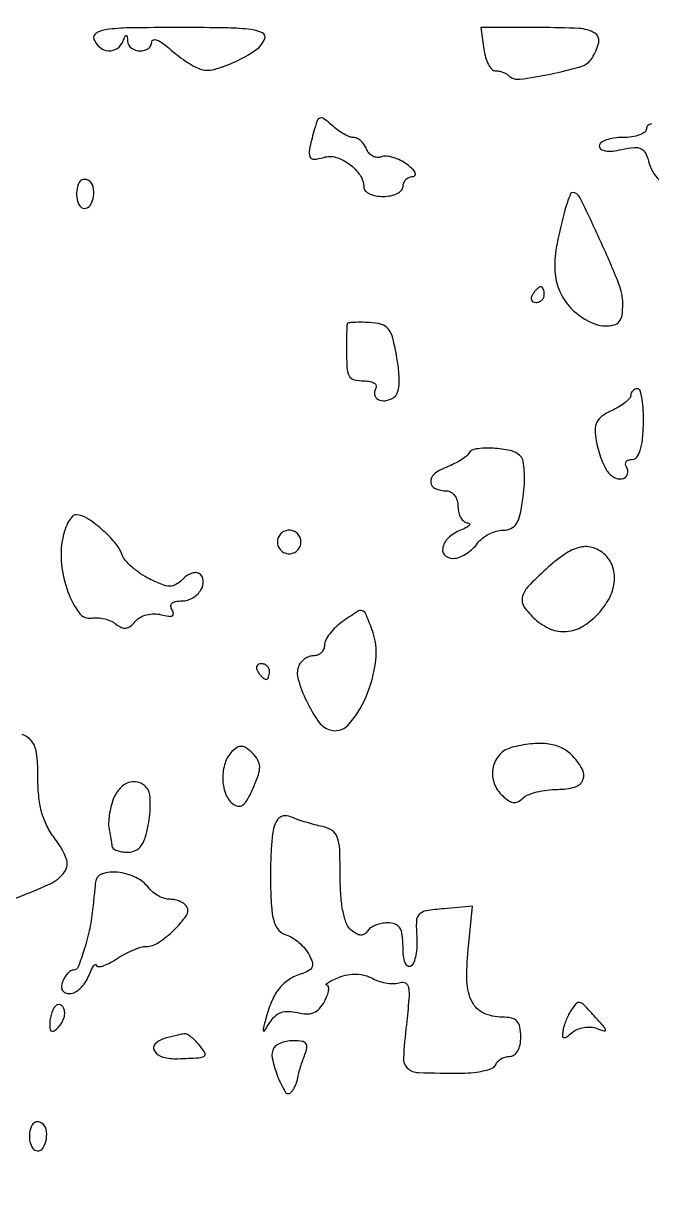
# Model space of a CAD drawing. Extents: x 0 to 5034, y 0 to 2560.
# Drawn here: x 1471.7 to 1551.6, y 2410.2 to 2560.5 of the extents above; entities that cross this region are included whole.
import ezdxf

# ---------------------------------------------------------------- set-up
doc = ezdxf.new("R2010")
doc.units = 0

msp = doc.modelspace()

# ---------------------------------------------------------------- linework, layer by layer
for points in [[(1400.153175, 2318.07201, -0.000408), (1336.676578, 2318.858857, -0.00002), (1264.40431, 2319.816549, -0.099619)], [(1551.66559, 2547.749866, 0.130739), (1551.18408, 2547.513096, 0.216749), (1551, 2547.108408, -0.239019), (1550.784508, 2546.683376, -0.069717), (1550.11875, 2546.325595, -0.0534), (1549.149027, 2546.08086, -0.035143), (1548, 2546, 0.034202), (1546.850912, 2545.921307, 0.052208), (1545.88125, 2545.68291, 0.067925), (1545.214059, 2545.334683, 0.243158), (1545, 2544.920545, 0.246631), (1545.209061, 2544.522493, 0.11283), (1545.770207, 2544.299102, 0.065229), (1546.675049, 2544.27749, 0.02746), (1547.878356, 2544.473282, -0.029414), (1549.46843, 2544.725636, -0.144775), (1550.350879, 2544.556866, -0.169554), (1550.92262, 2543.953339, -0.044164), (1551.367417, 2542.67223, 0.181127), (1552.9266, 2540.41395, 0.101571)], [(1470.371383, 2449.037762, 0.017627), (1475.049693, 2450.978735, 0.131646), (1476.886983, 2452.496081, 0.251355), (1477.105057, 2454.21505, 0.074528), (1475.75512, 2456.599793, -0.044768), (1474.706636, 2458.219829, -0.050599), (1474.013156, 2459.937031, -0.044992), (1473.62564, 2461.922223, -0.025719), (1473.5, 2464.363122, 0.016075), (1473.417152, 2466.93943, 0.069389), (1473.109246, 2468.436462, 0.118797), (1472.501935, 2469.367695, 0.099967), (1471.5, 2469.991885, 0.059904)]]:
    msp.add_lwpolyline(points, format="xyb")
for points in [[(1480.638374, 2558.5, 0.131848), (1481.379584, 2557.480397, 0.154344), (1482.488814, 2557.045377, 0.164659), (1483.593321, 2557.337914, 0.151638), (1484.337719, 2558.25, -0.009076), (1484.617987, 2558.909806, -0.295955), (1484.757018, 2559, -0.382689), (1484.864758, 2558.903389, -0.011437), (1484.921053, 2558.25, 0.226556), (1485.401441, 2557.388482, 0.149081), (1486.498064, 2557.024391, 0.158706), (1487.563996, 2557.342723, 0.246254), (1488, 2558.174314, -0.342033), (1488.201831, 2558.434844, -0.154754), (1488.66017, 2558.409832, -0.065651), (1489.384132, 2558.021164, -0.027275), (1490.25, 2557.323326, 0.018731), (1491.227946, 2556.50722, 0.016502), (1492.305554, 2555.729784, 0.016804), (1493.324289, 2555.093399, 0.047104), (1494.088057, 2554.742541, 0.15195), (1495.933349, 2554.678127, 0.041767), (1498.696082, 2555.687188, 0.041764), (1501.252521, 2557.141258, 0.152096), (1502.396075, 2558.589771, 0.393046), (1502.10775, 2559.306258, 0.077783), (1500.652393, 2559.731003, 0.028096), (1497.641381, 2559.949782, 0.004088), (1491.5, 2560, 0.003778), (1485.137127, 2559.951918, 0.030539), (1482.226728, 2559.729794, 0.09917), (1480.907407, 2559.270619, 0.366328)], [(1530.299854, 2557.25, 0.036606), (1530.520206, 2556.197109, 0.051544), (1530.877962, 2555.307813, 0.063779), (1531.30907, 2554.694736, 0.210674), (1531.750731, 2554.5, -0.047372), (1532.208552, 2554.456527, -0.037494), (1532.688747, 2554.326572, -0.038691), (1533.11948, 2554.135975, -0.072994), (1533.423727, 2553.909607, 0.231719), (1534.849789, 2553.421149, 0.019458), (1538.803012, 2554.076627, 0.02106), (1542.686435, 2555.048968, 0.181673), (1544.087316, 2556.10704, 0.08445), (1544.927318, 2558.11624, 0.32773), (1544.425748, 2559.283303, 0.121172), (1542.435843, 2559.87782, 0.01229), (1537.46579, 2560), (1529.931579, 2560)], [(1508.64074, 2546.789977, 0.012197), (1508.079933, 2544.471619, 0.144422), (1508.14755, 2543.558481, 0.333704), (1508.669047, 2543.227262, 0.057316), (1509.894628, 2543.466556, -0.153291), (1511.463473, 2543.471446, -0.08451), (1513.189999, 2542.595045, -0.08422), (1514.534597, 2541.192809, -0.150208), (1515, 2539.678571, 0.200352), (1515.187996, 2539.228239, 0.085037), (1515.734375, 2538.846205, 0.065071), (1516.543056, 2538.586653, 0.045184), (1517.5, 2538.5, 0.048028), (1518.456773, 2538.592117, 0.068025), (1519.265625, 2538.867188, 0.088204), (1519.810654, 2539.272647, 0.191087), (1520, 2539.75, -0.098411), (1520.095303, 2540.229523, -0.095402), (1520.367188, 2540.642155, -0.095388), (1520.772901, 2540.924364, -0.098346), (1521.25, 2541.031803, 0.236659), (1521.535302, 2541.184055, 0.270946), (1521.561737, 2541.488409, 0.091702), (1521.212205, 2541.972419, 0.028795), (1520.528694, 2542.553869, 0.044186), (1519.677066, 2543.086612, 0.044928), (1518.749723, 2543.457962, 0.048977), (1517.886165, 2543.626926, 0.115953), (1517.24084, 2543.538924, -0.111887), (1516.694931, 2543.46001, -0.100117), (1516.143844, 2543.617795, -0.094472), (1515.672361, 2543.988887, -0.087521), (1515.355157, 2544.516859, 0.057971), (1515.058286, 2545.084019, 0.058955), (1514.640576, 2545.564327, 0.065032), (1514.171003, 2545.890665, 0.119935), (1513.721752, 2546, -0.097219), (1513.197834, 2546.102841, -0.030101), (1512.47025, 2546.452368, -0.028833), (1511.685486, 2546.9506, -0.028067), (1510.955826, 2547.539977, 0.021881), (1509.931621, 2548.38841, 0.245074), (1509.426409, 2548.473771, 0.233103), (1509.050995, 2548.108781, 0.019932)], [(1478.754232, 2540.266312, 0.084697), (1478.436116, 2539.221291, 0.082939), (1478.479003, 2538.121909, 0.104464), (1478.84371, 2537.288862, 0.234312), (1479.437328, 2536.972506, 0.26629), (1480.162879, 2537.360605, 0.1021), (1480.575922, 2538.472687, 0.093314), (1480.533019, 2539.735512, 0.201974), (1479.980032, 2540.512341, 0.086456), (1479.629461, 2540.652808, 0.102024), (1479.272696, 2540.654687, 0.11056), (1478.965717, 2540.518222, 0.11748)], [(1540.483782, 2536.25, 0.020433), (1539.528282, 2531.969912, 0.059178), (1539.344881, 2528.945429, 0.083731), (1539.881123, 2526.599533, 0.081153), (1541.160176, 2524.530792, 0.046219), (1542.173505, 2523.562403, 0.040008), (1543.395677, 2522.74342, 0.04198), (1544.633082, 2522.181162, 0.085856), (1545.680335, 2522, 0.055881), (1546.861316, 2522.132403, 0.166403), (1547.544532, 2522.554184, 0.138425), (1547.899436, 2523.364457, 0.034447), (1548, 2524.822418, 0.096653), (1547.50771, 2527.345311, 0.01063), (1545.165062, 2532.784688, 0.005933), (1542.536087, 2538.371908, 0.28732), (1541.533299, 2539, 0.300136), (1541.380582, 2538.899253, 0.009972), (1541.094454, 2538.192187, 0.015957), (1540.787613, 2537.304108, 0.010065)], [(1536.5, 2526, 0.082592), (1536.343488, 2525.6179, 0.161196), (1536.3746, 2525.29375, 0.182303), (1536.586039, 2525.078288, 0.108972), (1536.940983, 2525, 0.093332), (1537.345238, 2525.076123, 0.09642), (1537.688914, 2525.29375, 0.099167), (1537.918938, 2525.618444, 0.105053), (1538, 2526, 0.042167), (1537.967655, 2526.382849, 0.061769), (1537.870461, 2526.70625, 0.081139), (1537.727648, 2526.92554, 0.210953), (1537.559017, 2527, 0.151918), (1537.34829, 2526.934461, 0.038439), (1537.066025, 2526.70625, 0.035638), (1536.768994, 2526.382774, 0.029505)], [(1512.9, 2522.283022, 0.072963), (1512.860205, 2522.08044, 0.003097), (1512.829375, 2521.348763, 0.005264), (1512.807271, 2520.478348, 0.003716), (1512.8, 2519.5, 0.009981), (1512.855057, 2516.742285, 0.106734), (1513.133351, 2515.66404, 0.21897), (1513.7663, 2515.158023, 0.060894), (1515.059017, 2515, -0.044221), (1515.807996, 2514.933629, -0.096188), (1516.344195, 2514.726548, -0.17435), (1516.583979, 2514.4209, -0.221933), (1516.542705, 2514.069098, 0.181572), (1516.383688, 2513.261202, 0.232), (1516.819256, 2512.652141, 0.160679), (1517.744913, 2512.488088, 0.102948), (1518.780068, 2512.864075, 0.165823), (1519.265757, 2513.454269, 0.068588), (1519.497376, 2514.475875, 0.045826), (1519.489139, 2515.947677, 0.017977), (1519.219465, 2517.961293, 0.017494), (1518.706899, 2520.438077, 0.105682), (1518.139708, 2521.613351, 0.161209), (1517.258353, 2522.204635, 0.056936), (1515.737142, 2522.446223, 0.009813), (1514.680764, 2522.47171, 0.01549), (1513.77466, 2522.447709, 0.009503), (1513.038582, 2522.391314, 0.291805)], [(1549, 2513.160515, -0.188436), (1548.84558, 2512.765325, -0.03788), (1548.282538, 2512.240731, -0.035183), (1547.492768, 2511.695767, -0.026541), (1546.557576, 2511.208187, 0.046228), (1545.344744, 2510.5139, 0.124292), (1544.700731, 2509.766412, 0.1199), (1544.475956, 2508.785215, 0.041504), (1544.616835, 2507.328733, 0.02518), (1544.886332, 2506.176363, 0.021947), (1545.280774, 2505.001737, 0.022538), (1545.732588, 2503.970467, 0.05875), (1546.172565, 2503.292072, 0.125576), (1547.093468, 2502.623125, 0.178409), (1548.095536, 2502.597788, 0.266365), (1548.614222, 2503.186402, 0.191092), (1548.457295, 2504.069098, -0.120905), (1548.342574, 2504.423652, -0.186257), (1548.435493, 2504.728341, -0.151431), (1548.733128, 2504.934562, -0.075312), (1549.190983, 2505.006104, 0.235836), (1549.766685, 2505.297002, 0.083035), (1550.201208, 2506.143959, 0.050778), (1550.492786, 2507.533288, 0.019445), (1550.624202, 2509.506104, 0.018303), (1550.608747, 2511.228778, 0.029958), (1550.455123, 2512.679918, 0.030626), (1550.208293, 2513.750485, 0.332212), (1549.874202, 2514, 0.094974), (1549.540519, 2513.93604, 0.096897), (1549.256797, 2513.753401, 0.098842), (1549.066865, 2513.480845, 0.103257)], [(1528.329756, 2505.724539, -0.096873), (1527.971339, 2505.337264, -0.023119), (1527.23614, 2504.850625, -0.02291), (1526.324009, 2504.360982, -0.020885), (1525.342686, 2503.940189, 0.085465), (1523.956969, 2503.121118, 0.239395), (1523.533941, 2502.110717, 0.279905), (1524.113826, 2501.297222, 0.101766), (1525.559017, 2501, -0.137622), (1526.108519, 2500.845833, -0.100183), (1526.576711, 2500.4125, -0.086062), (1526.891917, 2499.764357, -0.070352), (1527, 2499, 0.060276), (1527.093103, 2498.230498, 0.076112), (1527.367188, 2497.56888, 0.091874), (1527.772965, 2497.11354, 0.153435), (1528.25, 2496.936614, -0.209872), (1528.482469, 2496.820159, -0.392017), (1528.471875, 2496.626183, -0.077688), (1528.041388, 2496.322763, -0.019179), (1527.25, 2495.968838, 0.097326), (1525.752692, 2494.995901, 0.158807), (1525.052253, 2493.668498, 0.287807), (1525.448052, 2492.70536, 0.193915), (1526.638334, 2492.417424, 0.071658), (1527.354539, 2492.630213, 0.039336), (1528.154343, 2493.07812, 0.038255), (1528.910307, 2493.671652, 0.049376), (1529.498576, 2494.32894, -0.067608), (1530.114223, 2494.968457, -0.048029), (1530.951425, 2495.509126, -0.048278), (1531.870064, 2495.877059, -0.071238), (1532.728573, 2496, 0.10901), (1533.750604, 2496.225502, 0.148713), (1534.449646, 2496.850567, 0.084182), (1534.92993, 2498.060135, 0.018945), (1535.310627, 2500.25, 0.022196), (1535.463324, 2501.944791, 0.027819), (1535.447306, 2503.52251, 0.028048), (1535.29002, 2504.806879, 0.151971), (1534.969923, 2505.422373, 0.142893), (1533.682712, 2506.135183, 0.044126), (1531.463588, 2506.43359, 0.042654), (1529.299155, 2506.34744, 0.22682)], [(1476.650308, 2495.00154, 0.076606), (1476.501999, 2491.669666, 0.060093), (1477.322235, 2488.14226, 0.069234), (1478.73648, 2485.47002, 0.286808), (1480.353044, 2484.810873, -0.060226), (1481.135353, 2484.850923, -0.043236), (1482.000856, 2484.715174, -0.043756), (1482.815052, 2484.436791, -0.069063), (1483.44151, 2484.048542, 0.065851), (1484.11049, 2483.627996, 0.142263), (1484.706522, 2483.539701, 0.132585), (1485.285266, 2483.783841, 0.053863), (1485.904089, 2484.384434, -0.090552), (1486.517333, 2484.898306, -0.065739), (1487.344332, 2485.233962, -0.062491), (1488.275121, 2485.355131, -0.065194), (1489.19314, 2485.239242, 0.024011), (1490.129535, 2485.041843, 0.142325), (1490.621055, 2485.102606, 0.341217), (1490.770397, 2485.37124, 0.101169), (1490.597355, 2485.842476, -0.121321), (1490.442731, 2486.321695, -0.226005), (1490.588558, 2486.693375, -0.143307), (1491.053937, 2486.92842, -0.045785), (1491.833994, 2487, 0.132832), (1493.211136, 2487.372427, 0.121529), (1494.267797, 2488.397255, 0.159773), (1494.562446, 2489.591203, 0.240033), (1494.016273, 2490.489943, 0.152536), (1493.57996, 2490.60174, 0.075302), (1493.013701, 2490.485643, 0.063754), (1492.40968, 2490.171277, 0.053106), (1491.862004, 2489.697359, -0.072346), (1491.07731, 2489.069276, -0.138841), (1490.303358, 2488.867827, -0.09078), (1489.316604, 2489.070262, -0.019835), (1487.728482, 2489.785338, -0.032992), (1486.581706, 2490.455252, -0.03142), (1485.513152, 2491.280257, -0.032977), (1484.664516, 2492.130307, -0.088493), (1484.225055, 2492.859946, 0.085172), (1483.300645, 2494.417895, 0.036937), (1481.601691, 2496.137732, 0.035654), (1479.743223, 2497.539984, 0.137238), (1478.375, 2497.966731, 0.213193), (1477.900887, 2497.771548, 0.058404), (1477.404309, 2497.109429, 0.048145), (1476.962314, 2496.1472, 0.03426)], [(1504, 2494.5, 0.099038), (1504.114514, 2493.927543, 0.097945), (1504.440625, 2493.440625, 0.097945), (1504.927543, 2493.114514, 0.099038), (1505.5, 2493, 0.099038), (1506.072457, 2493.114514, 0.097945), (1506.559375, 2493.440625, 0.097945), (1506.885486, 2493.927543, 0.099038), (1507, 2494.5, 0.099038), (1506.885486, 2495.072457, 0.097945), (1506.559375, 2495.559375, 0.097945), (1506.072457, 2495.885486, 0.099038), (1505.5, 2496, 0.099038), (1504.927543, 2495.885486, 0.097945), (1504.440625, 2495.559375, 0.097945), (1504.114514, 2495.072457, 0.099038)], [(1538.222861, 2491.056371, 0.018432), (1535.908264, 2488.780298, 0.136461), (1535.193188, 2487.425616, 0.212174), (1535.44524, 2486.205473, 0.053394), (1536.828741, 2484.654988, 0.085905), (1538.783006, 2483.418369, 0.119327), (1540.821901, 2483.099257, 0.112875), (1542.864243, 2483.7469, 0.071303), (1544.825686, 2485.314451, 0.064878), (1546.243028, 2487.280528, 0.091658), (1546.904655, 2489.330211, 0.10749), (1546.742918, 2491.234584, 0.122232), (1545.8, 2492.8, 0.115657), (1544.272005, 2493.747591, 0.138626), (1542.587296, 2493.830744, 0.094671), (1540.622737, 2492.96528, 0.034116)], [(1512.25, 2484.325576, 0.037619), (1511.389055, 2483.623232, 0.03985), (1510.660938, 2482.812307, 0.043262), (1510.155958, 2482.016642, 0.120338), (1510, 2481.378028, -0.100149), (1509.893599, 2480.852142, -0.098199), (1509.590803, 2480.404796, -0.097679), (1509.138638, 2480.105147, -0.097939), (1508.606989, 2480, 0.086921), (1508.036084, 2479.899997, 0.066386), (1507.472346, 2479.606946, 0.065877), (1507.000944, 2479.173452, 0.08251), (1506.700517, 2478.661943, 0.167555), (1506.642563, 2476.976979, 0.037431), (1507.705162, 2474.25731, 0.037873), (1509.171548, 2471.713985, 0.152586), (1510.560832, 2470.61503, 0.308768), (1512.99713, 2471.192042, 0.083861), (1515.256403, 2474.701744, 0.070823), (1516.522652, 2479.400961, 0.121878), (1516.037053, 2483.402544, 0.00986), (1515.242527, 2485.374357, 0.236509), (1514.801315, 2485.748674, 0.207438), (1514.205323, 2485.646367, 0.007504)], [(1501.5, 2478, 0.029505), (1501.768994, 2477.617226, 0.035638), (1502.066025, 2477.29375, 0.038439), (1502.34829, 2477.065539, 0.151918), (1502.559017, 2477, 0.210953), (1502.727648, 2477.07446, 0.081139), (1502.870461, 2477.29375, 0.061769), (1502.967655, 2477.617151, 0.042167), (1503, 2478, 0.105053), (1502.918938, 2478.381556, 0.099167), (1502.688914, 2478.70625, 0.09642), (1502.345238, 2478.923877, 0.093332), (1501.940983, 2479, 0.108972), (1501.586039, 2478.921712, 0.182303), (1501.3746, 2478.70625, 0.161196), (1501.343488, 2478.3821, 0.082592)], [(1533.796988, 2468.319723, 0.145207), (1532.312735, 2467.41831, 0.131153), (1531.487981, 2465.817721, 0.125156), (1531.551308, 2463.957914, 0.126251), (1532.495925, 2462.361218, 0.036452), (1533.339866, 2461.632109, 0.116027), (1534.019184, 2461.337959, 0.156595), (1534.63535, 2461.420429, 0.085628), (1535.264286, 2461.864286, -0.100707), (1535.925147, 2462.301677, -0.03333), (1537.035759, 2462.666384, -0.031625), (1538.353372, 2462.91627, -0.031059), (1539.7, 2463, 0.067604), (1541.894388, 2463.298059, 0.236427), (1542.923659, 2464.227233, 0.229143), (1542.813186, 2465.633942, 0.064217), (1541.428571, 2467.428571, 0.095591), (1540.088981, 2468.334835, 0.072111), (1538.36782, 2468.793104, 0.058878), (1536.26751, 2468.790217, 0.034612)], [(1498.207143, 2467.807143, 0.121385), (1497.329407, 2466.35543, 0.078535), (1497.043398, 2464.403289, 0.080063), (1497.372628, 2462.497416, 0.137667), (1498.281835, 2461.181061, 0.127363), (1498.965555, 2460.859712, 0.210407), (1499.57667, 2461.002004, 0.105573), (1500.184508, 2461.699384, 0.022458), (1500.905684, 2463.149053, 0.01983), (1501.574942, 2464.839048, 0.088781), (1501.744252, 2465.886127, 0.129338), (1501.509891, 2466.719826, 0.063614), (1500.830992, 2467.59758, 0.040421), (1500.066699, 2468.247369, 0.136871), (1499.457686, 2468.470885, 0.158072), (1498.87451, 2468.331967, 0.05957)], [(1483.097813, 2461.75, 0.028871), (1482.798678, 2460.778505, 0.024214), (1482.592361, 2459.720312, 0.024906), (1482.498943, 2458.732979, 0.059502), (1482.553526, 2458, -0.00395), (1482.671483, 2457.37071, -0.003607), (1482.783251, 2456.720313, -0.003607), (1482.874712, 2456.137861, -0.01172), (1482.923489, 2455.75, 0.216981), (1483.091748, 2455.462169, 0.065279), (1483.551714, 2455.220313, 0.052123), (1484.200638, 2455.054919, 0.036368), (1484.954687, 2455, 0.106063), (1485.901457, 2455.203119, 0.125755), (1486.615, 2455.771765, 0.08615), (1487.146031, 2456.802179, 0.029643), (1487.553805, 2458.435115, 0.02203), (1487.752116, 2459.828303, 0.025102), (1487.815608, 2461.173974, 0.025418), (1487.754489, 2462.30744, 0.112693), (1487.540101, 2462.935115, 0.153675), (1486.52233, 2463.813921, 0.16857), (1485.225726, 2463.909122, 0.140324), (1483.968685, 2463.156408, 0.099327)], [(1503.590195, 2458.28418, 0.051221), (1503.368885, 2457.219664, 0.010456), (1503.211669, 2455.299958, 0.010913), (1503.123969, 2453.051004, 0.010051), (1503.130791, 2450.737689, 0.012617), (1503.275442, 2447.74401, 0.058817), (1503.602935, 2446.050395, 0.112178), (1504.192193, 2445.049133, 0.127715), (1505.131998, 2444.458105, -0.062065), (1505.92105, 2444.094986, -0.038364), (1506.745991, 2443.491027, -0.038006), (1507.481113, 2442.757036, -0.054754), (1508.000308, 2441.999424, -0.042515), (1508.418519, 2441.027698, -0.170259), (1508.408413, 2440.389897, -0.180621), (1508.00493, 2439.920965, -0.048928), (1507.089552, 2439.528423, 0.065316), (1505.493547, 2438.781383, 0.079604), (1504.262578, 2437.686186, 0.069216), (1503.317545, 2436.133015, 0.036642), (1502.57464, 2434, 0.002697), (1502.178294, 2432.48885, 0.221026), (1502.221436, 2432.256967, 0.528848), (1502.364587, 2432.259992, 0.004716), (1503.049017, 2433.334121, -0.067767), (1503.709417, 2434.129057, -0.100892), (1504.482133, 2434.593452, -0.094146), (1505.415495, 2434.736717, -0.052667), (1506.55676, 2434.57511, 0.051896), (1507.726408, 2434.407648, 0.107696), (1508.629739, 2434.56835, 0.112613), (1509.358609, 2435.083109, 0.060126), (1509.995177, 2435.990989, 0.030288), (1510.35148, 2436.766172, 0.057876), (1510.523883, 2437.428473, 0.096408), (1510.499762, 2437.881557, 0.321661), (1510.285184, 2438.063386, -0.546717), (1510.223346, 2438.179431, -0.122044), (1510.413462, 2438.38191, -0.035197), (1510.982655, 2438.695547, -0.012991), (1511.824475, 2439.058712, -0.048007), (1512.951628, 2439.389384, -0.055519), (1514.066749, 2439.4771, -0.057371), (1515.142275, 2439.317803, -0.057498), (1516.152616, 2438.918323, 0.046414), (1517.027882, 2438.549672, 0.040172), (1517.999534, 2438.326698, 0.042155), (1518.919014, 2438.27053, 0.086001), (1519.626339, 2438.410107, -0.229951), (1520.313429, 2438.351123, -0.225057), (1520.700644, 2437.773282, -0.058152), (1520.747202, 2436.294349, -0.006989), (1520.425013, 2433.03998, 0.013189), (1520.052329, 2428.731307, 0.23222), (1520.578025, 2427.475496, 0.175125), (1521.970455, 2426.933394, 0.007036), (1527.481685, 2426.875737, 0.024781), (1529.032305, 2426.958248, 0.034819), (1530.397047, 2427.195779, 0.037426), (1531.432944, 2427.53533, 0.217715), (1531.815019, 2427.945056, -0.108131), (1532.055236, 2428.348378, -0.070188), (1532.479516, 2428.69011, -0.065562), (1533.015485, 2428.921128, -0.069117), (1533.583333, 2429, 0.157116), (1534.152545, 2429.183392, 0.108391), (1534.608333, 2429.691176, 0.081104), (1534.902663, 2430.48834, 0.047997), (1535, 2431.5, 0.045203), (1534.886681, 2432.750896, 0.145926), (1534.512244, 2433.487125, 0.152761), (1533.808014, 2433.878567, 0.051079), (1532.622445, 2434, -0.108555), (1530.270121, 2434.516801, -0.169332), (1528.792607, 2435.943798, -0.11023), (1528.143702, 2438.509362, -0.032763), (1528.295597, 2442.575114), (1528.867137, 2448.11281), (1525.183569, 2447.806405, 0.019167), (1522.963065, 2447.535682, 0.160029), (1522.075692, 2447.077065, 0.187377), (1521.706526, 2446.218198, 0.028112), (1521.746127, 2444.306623, -0.030177), (1521.767153, 2443.038973, -0.037684), (1521.627342, 2441.870457, -0.041291), (1521.364349, 2440.945253, -0.165933), (1520.996127, 2440.497606, -0.300472), (1520.606869, 2440.509367, -0.143396), (1520.281095, 2440.918912, -0.06878), (1520.066435, 2441.760394, -0.028114), (1520, 2442.940983, 0.029701), (1519.909538, 2444.462497, 0.112126), (1519.591372, 2445.355996, 0.165203), (1518.998111, 2445.833723, 0.087847), (1518.059017, 2446, 0.049033), (1517.268486, 2445.922288, 0.047243), (1516.497835, 2445.691986, 0.051006), (1515.858149, 2445.353464, 0.107553), (1515.469989, 2444.951442, -0.110253), (1515.092663, 2444.564792, -0.160707), (1514.63606, 2444.443671, -0.115588), (1514.081807, 2444.608797, -0.043282), (1513.410972, 2445.073886, -0.128283), (1512.799626, 2445.924993, -0.041755), (1512.362046, 2447.422646, -0.033099), (1512.087534, 2449.449364, -0.017115), (1512, 2452.005868, 0.010034), (1511.932711, 2455.358583, 0.076517), (1511.631184, 2456.902506, 0.162803), (1510.965226, 2457.745892, 0.091773), (1509.75, 2458.254827, -0.011984), (1508.767334, 2458.492741, -0.008425), (1507.673413, 2458.805358, -0.008507), (1506.636037, 2459.140201, -0.017594), (1505.840342, 2459.443725, 0.075522), (1505.065804, 2459.640546, 0.144472), (1504.440959, 2459.521108, 0.135208), (1503.953853, 2459.072197, 0.062597)], [(1480.82895, 2451.183779, -0.000101), (1480.752227, 2450.430047, -0.000064), (1480.662761, 2449.553985, -0.000065), (1480.574852, 2448.69536, -0.00012), (1480.503399, 2448, -0.02498), (1480.089037, 2445.305547, -0.024404), (1479.405748, 2442.644405, -0.01756), (1478.627504, 2440.410652, -0.309454), (1478.027534, 2440, 0.148496), (1477.674297, 2439.892726, 0.058584), (1477.283876, 2439.559375, 0.051168), (1476.918777, 2439.073896, 0.044066), (1476.638374, 2438.5, 0.075773), (1476.50307, 2437.880854, 0.15538), (1476.621997, 2437.40398, 0.166435), (1476.985986, 2437.104635, 0.089842), (1477.563609, 2437, 0.126293), (1478.204468, 2437.164496, 0.062469), (1478.889241, 2437.660937, 0.056008), (1479.511425, 2438.389459, 0.053237), (1479.968838, 2439.25, -0.014482), (1480.321644, 2440.059194, -0.042471), (1480.626183, 2440.584966, -0.177253), (1480.818347, 2440.719285, -0.469813), (1480.936614, 2440.63499, 0.381706), (1481.149864, 2440.42888, 0.082054), (1481.70542, 2440.498486, 0.048516), (1482.514344, 2440.8266, 0.024441), (1483.464817, 2441.38499, -0.022416), (1484.507324, 2442.00314, -0.022404), (1485.601164, 2442.525591, -0.022918), (1486.59445, 2442.893767, -0.077438), (1487.276255, 2443, 0.149921), (1488.856902, 2443.484843, 0.04446), (1490.838941, 2445.101174, 0.043148), (1492.422901, 2446.938131, 0.303568), (1492.463157, 2448.059613, 0.099888), (1492.125685, 2448.419916, 0.052222), (1491.588348, 2448.723761, 0.048985), (1490.948992, 2448.930257, 0.053678), (1490.301226, 2449, -0.077126), (1489.61472, 2449.106528, -0.047133), (1488.858694, 2449.428034, -0.046021), (1488.151798, 2449.899563, -0.059937), (1487.610243, 2450.457136, 0.120031), (1485.961693, 2451.792387, 0.083975), (1483.650348, 2452.442794, 0.107164), (1481.668165, 2452.230356, 0.295496)], [(1475.729167, 2435.395833, 0.080892), (1475.449316, 2435.007105, 0.037708), (1475.214193, 2434.430443, 0.036082), (1475.053775, 2433.773895, 0.041901), (1475, 2433.133333, 0.036751), (1475.050901, 2432.441764, 0.271978), (1475.25, 2432.194569, 0.258294), (1475.572437, 2432.24129, 0.034004), (1476.1125, 2432.7125, 0.062578), (1476.509426, 2433.223506, 0.055968), (1476.785599, 2433.836016, 0.059262), (1476.906408, 2434.452911, 0.099514), (1476.841667, 2434.975, 0.080367), (1476.640381, 2435.359622, 0.142612), (1476.356745, 2435.572995, 0.167901), (1476.036958, 2435.582253, 0.120996)], [(1541.337137, 2434.75, 0.029094), (1541.023565, 2434.176315, 0.019086), (1540.727517, 2433.483607, 0.019216), (1540.490178, 2432.784516, 0.03464), (1540.358413, 2432.194193, 0.046309), (1540.323722, 2431.594707, 0.371362), (1540.497102, 2431.40706, 0.186578), (1540.846331, 2431.49816, 0.017161), (1541.567558, 2432.056068, -0.076691), (1542.232283, 2432.4542, -0.055893), (1543.062566, 2432.688365, -0.055895), (1543.924046, 2432.732811, -0.07672), (1544.681198, 2432.568841, 0.016278), (1545.632866, 2432.238767, 0.537963), (1545.790149, 2432.367473, 0.155037), (1545.636033, 2432.722308, 0.004548), (1544.538946, 2433.956966, 0.007357), (1543.072865, 2435.529822, 0.141689), (1542.500565, 2435.860776, 0.288185), (1542.025281, 2435.704132, 0.033229)], [(1489.694661, 2431.300017, 0.126954), (1488.452886, 2430.611611, 0.3565), (1488.335533, 2429.693563, 0.192968), (1489.414997, 2428.903565, 0.072069), (1491.316667, 2428.7, 0.004831), (1493.999538, 2428.82595, 0.134373), (1494.658802, 2429.047148, 0.406727), (1494.748122, 2429.47173, 0.031883), (1494, 2430.5, 0.026538), (1493.477366, 2431.065769, 0.033871), (1492.936452, 2431.5253, 0.036038), (1492.449254, 2431.833791, 0.170424), (1492.127555, 2431.883999, 0.010988), (1491.775963, 2431.810984, 0.002212), (1491.154026, 2431.664604, 0.002335), (1490.431856, 2431.487687, 0.00218)], [(1503.551863, 2430.083916, 0.195309), (1503.333854, 2428.797017, 0.036628), (1504.03385, 2426.461272, 0.042334), (1504.986819, 2424.483496, 0.490031), (1505.723589, 2424.390256, 0.058521), (1505.994566, 2424.733352, 0.029398), (1506.256137, 2425.220457, 0.028722), (1506.470498, 2425.762501, 0.037674), (1506.598991, 2426.278944, -0.022839), (1506.72741, 2426.869239, -0.00944), (1506.952413, 2427.655377, -0.009316), (1507.225736, 2428.490571, -0.011845), (1507.510369, 2429.25, 0.054023), (1507.749944, 2430.101257, 0.208299), (1507.620053, 2430.622265, 0.187793), (1507.135227, 2430.915845, 0.043332), (1506.166006, 2431, 0.040962), (1505.34057, 2430.932263, 0.043353), (1504.553313, 2430.7309, 0.04751), (1503.913219, 2430.435781, 0.123183)], [(1472.754232, 2420.266312, 0.084697), (1472.436116, 2419.221291, 0.082939), (1472.479003, 2418.121909, 0.104464), (1472.84371, 2417.288862, 0.234312), (1473.437328, 2416.972506, 0.26629), (1474.162879, 2417.360605, 0.1021), (1474.575922, 2418.472687, 0.093314), (1474.533019, 2419.735512, 0.201974), (1473.980032, 2420.512341, 0.086456), (1473.629461, 2420.652808, 0.102024), (1473.272696, 2420.654687, 0.11056), (1472.965717, 2420.518222, 0.11748)]]:
    msp.add_lwpolyline(points, format="xyb", close=True)

doc.saveas('drawing.dxf')
